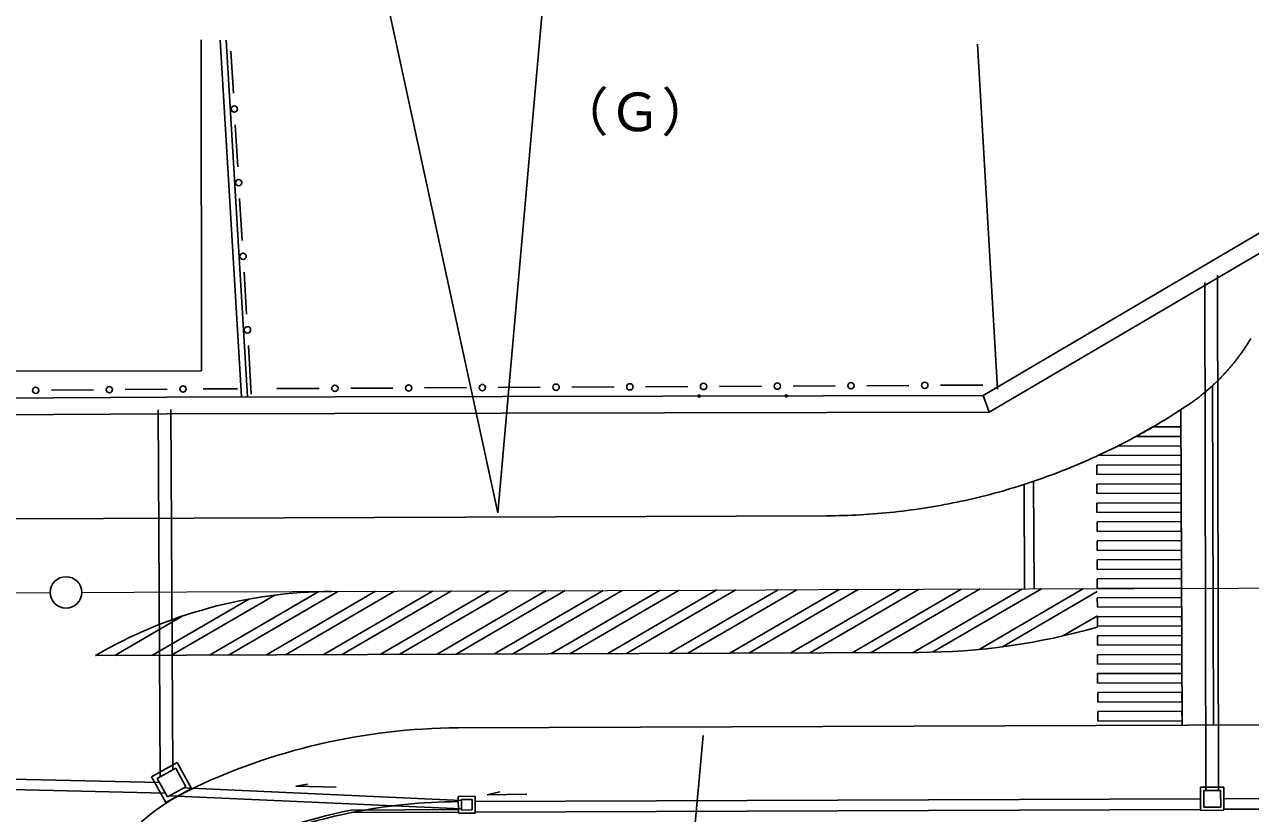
# Model space of a CAD drawing. Units: millimetres, scale not verified. Extents: x 40000 to 680000, y 20000 to 380000.
# Drawn here: x 203476 to 261684, y 242164 to 279625 of the extents above; entities that cross this region are included whole.
import ezdxf
from ezdxf.enums import TextEntityAlignment as Align

# ---------------------------------------------------------------- set-up
doc = ezdxf.new("R2010")
doc.units = ezdxf.units.MM
doc.header["$LTSCALE"] = 1000
doc.linetypes.add('CHAIN', pattern=[18.5, 12, -1.5, 3.5, -1.5])
for name, color, linetype, lineweight in [('M-BGD', 7, 'Continuous', 25), ('M-BMK', 2, 'CHAIN', 13), ('M-BMK-SRVR', 3, 'Continuous', 25), ('M-STR-STRC', 7, 'Continuous', 25)]:
    doc.layers.add(name, color=color, linetype=linetype, lineweight=lineweight)
doc.styles.add('ＭＳ ゴシック', font='')
doc.styles.get('ＭＳ ゴシック').set_extended_font_data('MS Gothic')

msp = doc.modelspace()

# ---------------------------------------------------------------- linework, layer by layer
at = {"layer": 'M-BGD'}
for p, q in [((211884, 263176), (211858, 278892)), ((212773, 278887), (213784, 261944)), ((213054, 278885), (214064, 261945)), ((213272, 278357), (213392, 276360)), ((248719, 278689), (249668, 262317)), ((213481, 274862), (213601, 272865)), ((213690, 271367), (213809, 269370)), ((263615, 270608), (248992, 262016)), ((264292, 270042), (249270, 261216)), ((213899, 267872), (214018, 265875)), ((259517, 267370), (259566, 243261)), ((260116, 267722), (260166, 243263)), ((214107, 264378), (214245, 262072)), ((261416, 264264), (261439, 264299)), ((261439, 264299), (261462, 264333)), ((261462, 264333), (261485, 264368)), ((261485, 264368), (261507, 264403)), ((261507, 264403), (261530, 264438)), ((261530, 264438), (261552, 264473)), ((261552, 264473), (261574, 264508)), ((261574, 264508), (261596, 264543)), ((261596, 264543), (261618, 264578)), ((261618, 264578), (261640, 264614)), ((261640, 264614), (261662, 264649)), ((261662, 264649), (261683, 264684)), ((261683, 264684), (261705, 264720)), ((260976, 263660), (261002, 263693)), ((261002, 263693), (261027, 263726)), ((261027, 263726), (261053, 263759)), ((261053, 263759), (261078, 263792)), ((261078, 263792), (261103, 263825)), ((261103, 263825), (261128, 263858)), ((261128, 263858), (261153, 263891)), ((261153, 263891), (261177, 263925)), ((261177, 263925), (261202, 263958)), ((261202, 263958), (261226, 263992)), ((261226, 263992), (261250, 264026)), ((261250, 264026), (261274, 264059)), ((261274, 264059), (261298, 264093)), ((261298, 264093), (261322, 264127)), ((261322, 264127), (261346, 264161)), ((261346, 264161), (261369, 264196)), ((261369, 264196), (261393, 264230)), ((261393, 264230), (261416, 264264)), ((200554, 263157), (211884, 263176)), ((260495, 263093), (260521, 263122)), ((260521, 263122), (260549, 263153)), ((260549, 263153), (260576, 263183)), ((260576, 263183), (260604, 263214)), ((260604, 263214), (260631, 263246)), ((260631, 263246), (260659, 263277)), ((260659, 263277), (260686, 263308)), ((260686, 263308), (260713, 263340)), ((260713, 263340), (260740, 263371)), ((260740, 263371), (260767, 263403)), ((260767, 263403), (260793, 263435)), ((260793, 263435), (260820, 263467)), ((260820, 263467), (260846, 263499)), ((260846, 263499), (260873, 263531)), ((260873, 263531), (260899, 263563)), ((260899, 263563), (260925, 263595)), ((260925, 263595), (260951, 263628)), ((260951, 263628), (260976, 263660)), ((259921, 262515), (259949, 262541)), ((259949, 262541), (259978, 262568)), ((259978, 262568), (260006, 262595)), ((260006, 262595), (260034, 262621)), ((260034, 262621), (260062, 262648)), ((260062, 262648), (260090, 262675)), ((260090, 262675), (260118, 262702)), ((260118, 262702), (260145, 262730)), ((260145, 262730), (260173, 262757)), ((260173, 262757), (260200, 262784)), ((260200, 262784), (260227, 262812)), ((260227, 262812), (260255, 262840)), ((260255, 262840), (260282, 262867)), ((260282, 262867), (260309, 262895)), ((260309, 262895), (260336, 262923)), ((260336, 262923), (260363, 262951)), ((260363, 262951), (260389, 262979)), ((260389, 262979), (260416, 263008)), ((260416, 263008), (260442, 263036)), ((260442, 263036), (260469, 263065)), ((260469, 263065), (260495, 263093)), ((204753, 262259), (206754, 262277)), ((208254, 262291), (210254, 262309)), ((226180, 261969), (210238, 261937)), ((211961, 262321), (213582, 262329)), ((215462, 262339), (217462, 262349)), ((218963, 262356), (220963, 262366)), ((222464, 262373), (224464, 262383)), ((225965, 262391), (227965, 262401)), ((226180, 261969), (248992, 262016)), ((229466, 262408), (231466, 262418)), ((232967, 262426), (234967, 262435)), ((236468, 262443), (238468, 262453)), ((239968, 262460), (241969, 262470)), ((243469, 262477), (245470, 262487)), ((246970, 262495), (248971, 262505)), ((248992, 262016), (249270, 261216)), ((259241, 261938), (259272, 261962)), ((259272, 261962), (259302, 261985)), ((259302, 261985), (259333, 262009)), ((259333, 262009), (259363, 262034)), ((259363, 262034), (259393, 262058)), ((259393, 262058), (259423, 262082)), ((259423, 262082), (259453, 262107)), ((259453, 262107), (259483, 262132)), ((259483, 262132), (259513, 262156)), ((259513, 262156), (259543, 262181)), ((259543, 262181), (259573, 262206)), ((259573, 262206), (259602, 262231)), ((259602, 262231), (259632, 262257)), ((259632, 262257), (259661, 262282)), ((259661, 262282), (259690, 262307)), ((259690, 262307), (259720, 262333)), ((259720, 262333), (259749, 262359)), ((259749, 262359), (259778, 262384)), ((259778, 262384), (259807, 262410)), ((259807, 262410), (259835, 262436)), ((259835, 262436), (259864, 262462)), ((259864, 262462), (259893, 262489)), ((259936, 246363), (259876, 262473)), ((259893, 262489), (259921, 262515)), ((210238, 261937), (167666, 261693)), ((258385, 261338), (258458, 261386)), ((258458, 261386), (258530, 261433)), ((258530, 261433), (258602, 261481)), ((258602, 261481), (258674, 261529)), ((258674, 261529), (258707, 261551)), ((258707, 261551), (258739, 261573)), ((258739, 261573), (258771, 261595)), ((258771, 261595), (258803, 261617)), ((258803, 261617), (258835, 261639)), ((258835, 261639), (258866, 261661)), ((258866, 261661), (258898, 261684)), ((258898, 261684), (258930, 261706)), ((258930, 261706), (258961, 261729)), ((258961, 261729), (258993, 261751)), ((258993, 261751), (259024, 261774)), ((259024, 261774), (259055, 261797)), ((259055, 261797), (259087, 261820)), ((259087, 261820), (259118, 261844)), ((259118, 261844), (259149, 261867)), ((259149, 261867), (259180, 261890)), ((259180, 261890), (259210, 261914)), ((259210, 261914), (259241, 261938)), ((193624, 261041), (210242, 261137)), ((209917, 243901), (209817, 261334)), ((210242, 261137), (226176, 261169)), ((210515, 244233), (210417, 261338)), ((226176, 261169), (249270, 261216)), ((257429, 260739), (257504, 260784)), ((257504, 260784), (257578, 260829)), ((257578, 260829), (257652, 260874)), ((257652, 260874), (257726, 260920)), ((257726, 260920), (257800, 260965)), ((257800, 260965), (257873, 261011)), ((257873, 261011), (257947, 261057)), ((257947, 261057), (258020, 261104)), ((258020, 261104), (258093, 261150)), ((258093, 261150), (258166, 261197)), ((258166, 261197), (258239, 261244)), ((258239, 261244), (258312, 261291)), ((258312, 261291), (258385, 261338)), ((258436, 246357), (258379, 261340)), ((256248, 260063), (257053, 260516)), ((256453, 260175), (256529, 260217)), ((256529, 260217), (256604, 260259)), ((256604, 260259), (256680, 260302)), ((256680, 260302), (256755, 260345)), ((256755, 260345), (256831, 260388)), ((256831, 260388), (256906, 260431)), ((256906, 260431), (256981, 260474)), ((256981, 260474), (257056, 260518)), ((258383, 260521), (257053, 260516)), ((257056, 260518), (257131, 260562)), ((257131, 260562), (257206, 260606)), ((257206, 260606), (257281, 260650)), ((257281, 260650), (257355, 260694)), ((257355, 260694), (257429, 260739)), ((258384, 260071), (258383, 260521)), ((255379, 259608), (255456, 259647)), ((258386, 259621), (255382, 259609)), ((255456, 259647), (255534, 259686)), ((255534, 259686), (255611, 259726)), ((255611, 259726), (255688, 259766)), ((255688, 259766), (255765, 259806)), ((255765, 259806), (255842, 259846)), ((255842, 259846), (255918, 259886)), ((255918, 259886), (255995, 259927)), ((255995, 259927), (256072, 259968)), ((256072, 259968), (256148, 260009)), ((256148, 260009), (256225, 260050)), ((256225, 260050), (256301, 260091)), ((256248, 260063), (258384, 260071)), ((256301, 260091), (256377, 260133)), ((256377, 260133), (256453, 260175)), ((254125, 259012), (254204, 259047)), ((254204, 259047), (254283, 259083)), ((254283, 259083), (254362, 259119)), ((254362, 259119), (254441, 259155)), ((254441, 259155), (254520, 259192)), ((254442, 259156), (255382, 259609)), ((254442, 259156), (258388, 259171)), ((254520, 259192), (254598, 259229)), ((254598, 259229), (254677, 259265)), ((254677, 259265), (254755, 259303)), ((254755, 259303), (254834, 259340)), ((254834, 259340), (254912, 259378)), ((254912, 259378), (254990, 259416)), ((254990, 259416), (255068, 259454)), ((255068, 259454), (255146, 259492)), ((255146, 259492), (255224, 259530)), ((255224, 259530), (255301, 259569)), ((255301, 259569), (255379, 259608)), ((252771, 258442), (252958, 258517)), ((252958, 258517), (253145, 258592)), ((253145, 258592), (253331, 258669)), ((253331, 258669), (253517, 258747)), ((253517, 258747), (253702, 258826)), ((253702, 258826), (253887, 258906)), ((253887, 258906), (253967, 258941)), ((253967, 258941), (254046, 258976)), ((254046, 258976), (254125, 259012)), ((258389, 258720), (254388, 258705)), ((254388, 258705), (254390, 258255)), ((251064, 257829), (251256, 257892)), ((251256, 257892), (251447, 257957)), ((251409, 252833), (251390, 257938)), ((251447, 257957), (251637, 258022)), ((251637, 258022), (251827, 258089)), ((251827, 258089), (252017, 258158)), ((252017, 258158), (252206, 258227)), ((252206, 258227), (252395, 258297)), ((252395, 258297), (252583, 258369)), ((252583, 258369), (252771, 258442)), ((254390, 258255), (258391, 258270)), ((249130, 257266), (249325, 257317)), ((249325, 257317), (249519, 257369)), ((249519, 257369), (249714, 257422)), ((249714, 257422), (249908, 257476)), ((249908, 257476), (250101, 257532)), ((250101, 257532), (250295, 257589)), ((250295, 257589), (250488, 257647)), ((250488, 257647), (250680, 257707)), ((250680, 257707), (250872, 257767)), ((250872, 257767), (251064, 257829)), ((250959, 252831), (250941, 257789)), ((258393, 257820), (254392, 257805)), ((254392, 257805), (254393, 257355)), ((254393, 257355), (258394, 257370)), ((246369, 256691), (246568, 256724)), ((246568, 256724), (246766, 256758)), ((246766, 256758), (246964, 256793)), ((246964, 256793), (247163, 256830)), ((247163, 256830), (247361, 256868)), ((247361, 256868), (247558, 256907)), ((247558, 256907), (247756, 256947)), ((247756, 256947), (247953, 256989)), ((247953, 256989), (248150, 257032)), ((248150, 257032), (248346, 257076)), ((248346, 257076), (248543, 257122)), ((248543, 257122), (248739, 257169)), ((248739, 257169), (248934, 257217)), ((248934, 257217), (249130, 257266)), ((258396, 256920), (254395, 256905)), ((254395, 256905), (254397, 256455)), ((258398, 256470), (258396, 256920)), ((202933, 256152), (241553, 256297)), ((241553, 256297), (241755, 256298)), ((241755, 256298), (241956, 256301)), ((241956, 256301), (242158, 256305)), ((242158, 256305), (242359, 256310)), ((242359, 256310), (242561, 256317)), ((242561, 256317), (242762, 256325)), ((242762, 256325), (242963, 256334)), ((242963, 256334), (243165, 256345)), ((243165, 256345), (243366, 256357)), ((243366, 256357), (243567, 256370)), ((243567, 256370), (243768, 256385)), ((243768, 256385), (243969, 256400)), ((243969, 256400), (244169, 256417)), ((244169, 256417), (244370, 256436)), ((244370, 256436), (244571, 256455)), ((244571, 256455), (244771, 256477)), ((244771, 256477), (244971, 256499)), ((244971, 256499), (245171, 256522)), ((245171, 256522), (245371, 256547)), ((245371, 256547), (245571, 256574)), ((245571, 256574), (245771, 256601)), ((245771, 256601), (245970, 256630)), ((245970, 256630), (246170, 256660)), ((246170, 256660), (246369, 256691)), ((254397, 256455), (258398, 256470)), ((258399, 256020), (254398, 256005)), ((254398, 256005), (254400, 255554)), ((254400, 255554), (258401, 255570)), ((258401, 255570), (258399, 256020)), ((258403, 255119), (254402, 255104)), ((254402, 255104), (254403, 254654)), ((258405, 254669), (258403, 255119)), ((254403, 254654), (258405, 254669)), ((258406, 254219), (254405, 254204)), ((254405, 254204), (254407, 253754)), ((254407, 253754), (258408, 253769)), ((258410, 253319), (254409, 253304)), ((254409, 253304), (254410, 252854)), ((258411, 252869), (258410, 253319)), ((212260, 249685), (217446, 252705)), ((213160, 249688), (218346, 252709)), ((214961, 249695), (220147, 252715)), ((215861, 249698), (221047, 252719)), ((217661, 249705), (222848, 252726)), ((218562, 249709), (223748, 252729)), ((220362, 249715), (225548, 252736)), ((221262, 249719), (226449, 252739)), ((223063, 249725), (228249, 252746)), ((223963, 249729), (229149, 252749)), ((225763, 249736), (230950, 252756)), ((226664, 249739), (231850, 252759)), ((228464, 249746), (233651, 252766)), ((229364, 249749), (234551, 252770)), ((231165, 249756), (236351, 252776)), ((237252, 252780), (236956, 252608)), ((239252, 252787), (236960, 251453)), ((240152, 252791), (236962, 250933)), ((242153, 252798), (236967, 249778)), ((243053, 252802), (237867, 249781)), ((245054, 252809), (239867, 249789)), ((245954, 252812), (240768, 249792)), ((247954, 252820), (242768, 249800)), ((248855, 252823), (243668, 249803)), ((250855, 252831), (245669, 249811)), ((251756, 252834), (246581, 249821)), ((248797, 249954), (253756, 252842)), ((249907, 250079), (254411, 252702)), ((254410, 252854), (258411, 252869)), ((209559, 249675), (214156, 252352)), ((210459, 249678), (215367, 252536)), ((232065, 249759), (236956, 252608)), ((258413, 252419), (254412, 252404)), ((254412, 252404), (254414, 251954)), ((258415, 251969), (258413, 252419)), ((207759, 249668), (210955, 251530)), ((252775, 250592), (254415, 251547)), ((254414, 251954), (258415, 251969)), ((258416, 251518), (254415, 251503)), ((254415, 251503), (254417, 251053)), ((258418, 251068), (258416, 251518)), ((236960, 251453), (234066, 249767)), ((236962, 250933), (234966, 249770)), ((254363, 250996), (254417, 251027)), ((254417, 251053), (258418, 251068)), ((258420, 250618), (254419, 250603)), ((254419, 250603), (254420, 250153)), ((258421, 250168), (258420, 250618)), ((206840, 249665), (236967, 249778)), ((206858, 249665), (207373, 249965)), ((245923, 249811), (236967, 249778)), ((254420, 250153), (258421, 250168)), ((258423, 249718), (254422, 249703)), ((254422, 249703), (254424, 249253)), ((254424, 249253), (258425, 249268)), ((258427, 248818), (254425, 248803)), ((254425, 248803), (254427, 248353)), ((258428, 248368), (258427, 248818)), ((254427, 248353), (258428, 248368)), ((258430, 247917), (254429, 247902)), ((254429, 247902), (254431, 247452)), ((254431, 247452), (258432, 247467)), ((258432, 247467), (258430, 247917)), ((258433, 247017), (254432, 247002)), ((254432, 247002), (254434, 246552)), ((258435, 246567), (258433, 247017)), ((224061, 246228), (319935, 246589)), ((254434, 246552), (258435, 246567)), ((210731, 244582), (209506, 243902)), ((210731, 244582), (211410, 243357)), ((191213, 244054), (209880, 243640)), ((209506, 243902), (210185, 242678)), ((210653, 244310), (209778, 243825)), ((210653, 244310), (211138, 243435)), ((190903, 243561), (210161, 243134)), ((209778, 243825), (210263, 242950)), ((210185, 242678), (211410, 243357)), ((210263, 242950), (211138, 243435)), ((211035, 243377), (224224, 242778)), ((216360, 243457), (216919, 243549)), ((216360, 243457), (216919, 243549)), ((218274, 243419), (216360, 243457)), ((218274, 243419), (216360, 243457)), ((260416, 243414), (259315, 243410)), ((259315, 243410), (259319, 242310)), ((260420, 242314), (260416, 243414)), ((210367, 243007), (224225, 242378)), ((224873, 242980), (224073, 242977)), ((224073, 242977), (224076, 242177)), ((224724, 242830), (224224, 242828)), ((224224, 242828), (224226, 242328)), ((224726, 242330), (224724, 242830)), ((224876, 242180), (224873, 242980)), ((224874, 242730), (259317, 242860)), ((225437, 243050), (226047, 243190)), ((227320, 243076), (225437, 243050)), ((260266, 243263), (259466, 243260)), ((259466, 243260), (259469, 242460)), ((260269, 242463), (260266, 243263)), ((260418, 242864), (267001, 242889)), ((218988, 242328), (224076, 242347)), ((219000, 242208), (224076, 242227)), ((224076, 242177), (224876, 242180)), ((224226, 242328), (224726, 242330)), ((224876, 242230), (259319, 242360)), ((259319, 242310), (260420, 242314)), ((259469, 242460), (260269, 242463)), ((260419, 242364), (266735, 242387))]:
    msp.add_line(p, q, dxfattribs=at)
for centre, radius in [((213436, 275611), 150), ((213645, 272116), 150), ((213854, 268621), 150), ((214062, 265126), 150), ((225214, 262387), 150), ((228715, 262404), 150), ((232216, 262422), 150), ((235717, 262439), 150), ((239218, 262456), 150), ((242719, 262474), 150), ((246220, 262491), 150), ((204003, 262252), 150), ((207504, 262284), 150), ((211004, 262316), 150), ((218213, 262352), 150), ((221713, 262370), 150), ((235505, 261985), 48), ((235505, 261984), 40), ((235504, 261987), 32), ((235505, 261988), 24), ((235505, 261990), 16), ((235504, 261991), 8), ((239646, 261993), 48), ((239645, 261992), 40), ((239644, 261996), 32), ((239646, 261996), 24), ((239645, 261998), 16), ((239645, 262000), 8)]:
    msp.add_circle(centre, radius, dxfattribs=at)
for centre, radius, start, end in [((218141, 230201), 22506, 90.21545, 120.10168), ((245805, 281320), 31509, 270.21539, 285.86249), ((224172, 216720), 29508, 90.21545, 116.05731), ((215384, 234692), 9503, 116.05731, 158.25977), ((224172, 216720), 26128, 101.44421, 116.05731), ((224172, 216720), 26007, 101.47009, 116.05731), ((224172, 216720), 26007, 90.21542, 101.47012)]:
    msp.add_arc(centre, radius, start, end, dxfattribs=at)
at = {"layer": 'M-BMK'}
for p, q in [((200374, 252641), (204704, 252657)), ((206191, 252663), (211181, 252681)), ((211181, 252681), (216181, 252700)), ((216181, 252700), (221171, 252719)), ((221171, 252719), (226171, 252737)), ((226171, 252737), (231161, 252756)), ((231161, 252756), (236161, 252774)), ((236161, 252774), (241151, 252793)), ((241151, 252793), (246151, 252812)), ((246151, 252812), (251140, 252830)), ((251140, 252830), (256140, 252849)), ((256140, 252849), (261130, 252868)), ((261130, 252868), (266130, 252887))]:
    msp.add_line(p, q, dxfattribs=at)
at = {"layer": 'M-BMK-SRVR'}
msp.add_circle((205446, 252660), 746, dxfattribs=at)
at = {"layer": 'M-STR-STRC'}
for p, q in [((215235, 305928), (225948, 256441)), ((230031, 302459), (225948, 256441)), ((233908, 226226), (235704, 245870))]:
    msp.add_line(p, q, dxfattribs=at)

# ---------------------------------------------------------------- texts
at = {"layer": 'M-BGD', "style": 'ＭＳ ゴシック'}
msp.add_text('（Ｇ）', height=1833, rotation=359.7, dxfattribs=at).set_placement((228703, 274032), align=Align.BOTTOM_LEFT)

doc.saveas('drawing.dxf')
